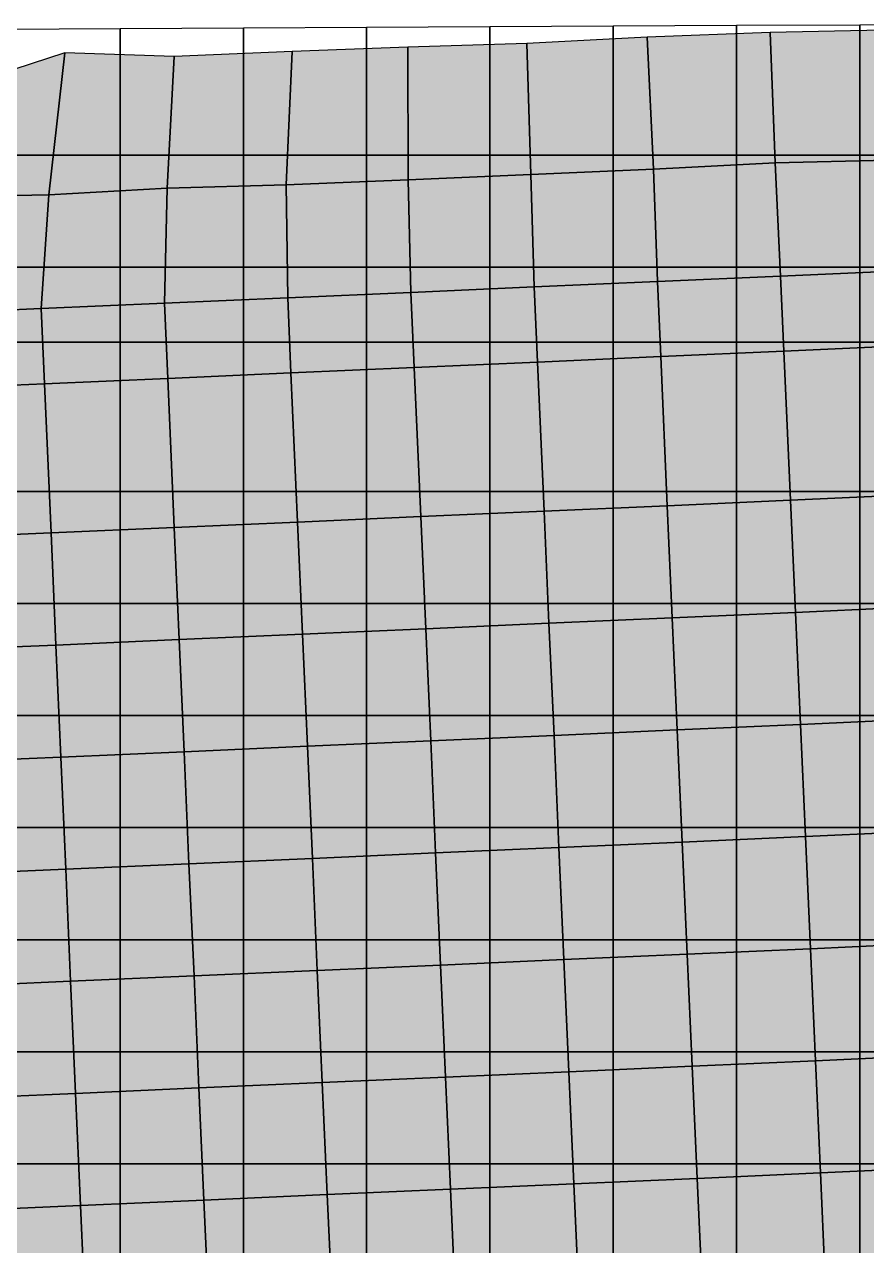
# Model space of a CAD drawing. Header units: inches. Extents: x -100 to 100, y -42 to 41.
# Drawn here: x 23.75 to 31.26, y -6.73 to 4.17 of the extents above; entities that cross this region are included whole.
import ezdxf

# ---------------------------------------------------------------- set-up
doc = ezdxf.new("R2010")
doc.units = ezdxf.units.IN
doc.header["$MEASUREMENT"] = 0
for name, color, linetype in [('Mesh-埋立土(気中)', 7, 'Continuous'), ('Mesh-深層混合処理(気中)', 7, 'Continuous'), ('Mesh-深層混合処理(水中)', 7, 'Continuous'), ('Undeformed Mesh-埋立土(気中)', 7, 'Continuous'), ('Undeformed Mesh-深層混合処理(気中)', 7, 'Continuous'), ('Undeformed Mesh-深層混合処理(水中)', 7, 'Continuous')]:
    doc.layers.add(name, color=color, linetype=linetype)

msp = doc.modelspace()

# ---------------------------------------------------------------- linework, layer by layer
at = {"color": 7, "true_color": 0xffffff, "transparency": 33554687}
for points in [[(29.302, 4.0519), (28.228, 3.9946), (28.265, 2.8265)], [(29.302, 4.0519), (28.265, 2.8265), (29.359, 2.8742)], [(30.4, 4.09376), (29.302, 4.0519), (29.359, 2.8742)], [(30.4, 4.09376), (29.359, 2.8742), (30.446, 2.93071)], [(31.406, 4.1146), (30.4, 4.09376), (30.446, 2.93071)], [(31.406, 4.1146), (30.446, 2.93071), (31.449, 2.95309)], [(26.137, 3.9244), (25.082, 3.8787), (25.02, 2.7041)], [(26.137, 3.9244), (25.02, 2.7041), (26.083, 2.7343)], [(27.169, 3.9627), (26.137, 3.9244), (26.083, 2.7343)], [(27.169, 3.9627), (26.083, 2.7343), (27.172, 2.7783)], [(28.228, 3.9946), (27.169, 3.9627), (27.172, 2.7783)], [(28.228, 3.9946), (27.172, 2.7783), (28.265, 2.8265)], [(24.107, 3.9125), (22.83, 3.4943), (22.923, 2.6242)], [(24.107, 3.9125), (22.923, 2.6242), (23.963, 2.6441)], [(25.082, 3.8787), (24.107, 3.9125), (23.963, 2.6441)], [(25.082, 3.8787), (23.963, 2.6441), (25.02, 2.7041)], [(31.494, 1.96517), (31.449, 2.95309), (30.446, 2.93071)], [(28.295, 1.8235), (29.359, 2.8742), (28.265, 2.8265)], [(28.295, 1.8235), (29.395, 1.8722), (29.359, 2.8742)], [(29.359, 2.8742), (30.494, 1.92086), (30.446, 2.93071)], [(29.359, 2.8742), (29.395, 1.8722), (30.494, 1.92086)], [(31.494, 1.96517), (30.446, 2.93071), (30.494, 1.92086)], [(25.02, 2.7041), (26.096, 1.7266), (26.083, 2.7343)], [(26.096, 1.7266), (27.172, 2.7783), (26.083, 2.7343)], [(26.096, 1.7266), (27.195, 1.775), (27.172, 2.7783)], [(27.195, 1.775), (28.265, 2.8265), (27.172, 2.7783)], [(27.195, 1.775), (28.295, 1.8235), (28.265, 2.8265)], [(22.923, 2.6242), (22.798, 1.5826), (23.897, 1.6303)], [(22.923, 2.6242), (23.897, 1.6303), (23.963, 2.6441)], [(23.963, 2.6441), (23.897, 1.6303), (24.996, 1.6783)], [(23.963, 2.6441), (24.996, 1.6783), (25.02, 2.7041)], [(25.02, 2.7041), (24.996, 1.6783), (26.096, 1.7266)], [(30.524, 1.2508), (31.494, 1.96517), (30.494, 1.92086)], [(30.524, 1.2508), (31.524, 1.29513), (31.494, 1.96517)], [(28.324, 1.1534), (29.395, 1.8722), (28.295, 1.8235)], [(28.324, 1.1534), (29.424, 1.2021), (29.395, 1.8722)], [(29.424, 1.2021), (30.494, 1.92086), (29.395, 1.8722)], [(29.424, 1.2021), (30.524, 1.2508), (30.494, 1.92086)], [(26.096, 1.7266), (27.225, 1.1048), (27.195, 1.775)], [(28.295, 1.8235), (27.195, 1.775), (27.225, 1.1048)], [(28.295, 1.8235), (27.225, 1.1048), (28.324, 1.1534)], [(23.926, 0.9599), (24.996, 1.6783), (23.897, 1.6303)], [(23.926, 0.9599), (25.025, 1.008), (24.996, 1.6783)], [(25.025, 1.008), (26.096, 1.7266), (24.996, 1.6783)], [(25.025, 1.008), (26.125, 1.0564), (26.096, 1.7266)], [(26.096, 1.7266), (26.125, 1.0564), (27.225, 1.1048)], [(22.827, 0.9119), (23.897, 1.6303), (22.798, 1.5826)], [(22.827, 0.9119), (23.926, 0.9599), (23.897, 1.6303)], [(29.424, 1.2021), (28.324, 1.1534), (28.383, -0.1768)], [(29.424, 1.2021), (28.383, -0.1768), (29.483, -0.1281)], [(30.524, 1.2508), (29.424, 1.2021), (29.483, -0.1281)], [(30.524, 1.2508), (29.483, -0.1281), (30.583, -0.07933)], [(31.524, 1.29513), (30.524, 1.2508), (30.583, -0.07933)], [(31.524, 1.29513), (30.583, -0.07933), (31.583, -0.03497)], [(26.125, 1.0564), (27.283, -0.2254), (27.225, 1.1048)], [(28.324, 1.1534), (27.225, 1.1048), (27.283, -0.2254)], [(28.324, 1.1534), (27.283, -0.2254), (28.383, -0.1768)], [(25.025, 1.008), (23.926, 0.9599), (23.984, -0.3707)], [(25.025, 1.008), (23.984, -0.3707), (25.084, -0.3223)], [(26.125, 1.0564), (25.025, 1.008), (25.084, -0.3223)], [(26.125, 1.0564), (25.084, -0.3223), (26.183, -0.2739)], [(26.125, 1.0564), (26.183, -0.2739), (27.283, -0.2254)], [(23.926, 0.9599), (22.827, 0.9119), (22.884, -0.4187)], [(23.926, 0.9599), (22.884, -0.4187), (23.984, -0.3707)], [(29.483, -0.1281), (30.627, -1.07938), (30.583, -0.07933)], [(30.583, -0.07933), (31.627, -1.03501), (31.583, -0.03497)], [(30.583, -0.07933), (30.627, -1.07938), (31.627, -1.03501)], [(27.283, -0.2254), (28.427, -1.1769), (28.383, -0.1768)], [(28.383, -0.1768), (29.527, -1.1282), (29.483, -0.1281)], [(28.383, -0.1768), (28.427, -1.1769), (29.527, -1.1282)], [(29.483, -0.1281), (29.527, -1.1282), (30.627, -1.07938)], [(23.984, -0.3707), (25.127, -1.3224), (25.084, -0.3223)], [(25.084, -0.3223), (26.227, -1.274), (26.183, -0.2739)], [(25.084, -0.3223), (25.127, -1.3224), (26.227, -1.274)], [(26.183, -0.2739), (27.327, -1.2255), (27.283, -0.2254)], [(26.183, -0.2739), (26.227, -1.274), (27.327, -1.2255)], [(27.283, -0.2254), (27.327, -1.2255), (28.427, -1.1769)], [(22.884, -0.4187), (24.027, -1.3707), (23.984, -0.3707)], [(22.884, -0.4187), (22.927, -1.4188), (24.027, -1.3707)], [(23.984, -0.3707), (24.027, -1.3707), (25.127, -1.3224)], [(29.527, -1.1282), (30.672, -2.0794), (30.627, -1.07938)], [(30.627, -1.07938), (31.672, -2.03503), (31.627, -1.03501)], [(30.627, -1.07938), (30.672, -2.0794), (31.672, -2.03503)], [(27.327, -1.2255), (28.472, -2.1769), (28.427, -1.1769)], [(29.527, -1.1282), (28.427, -1.1769), (28.472, -2.1769)], [(29.527, -1.1282), (28.472, -2.1769), (29.572, -2.1282)], [(29.527, -1.1282), (29.572, -2.1282), (30.672, -2.0794)], [(25.127, -1.3224), (26.271, -2.274), (26.227, -1.274)], [(27.327, -1.2255), (26.227, -1.274), (26.271, -2.274)], [(27.327, -1.2255), (26.271, -2.274), (27.372, -2.2255)], [(27.327, -1.2255), (27.372, -2.2255), (28.472, -2.1769)], [(22.927, -1.4188), (24.071, -2.3706), (24.027, -1.3707)], [(25.127, -1.3224), (24.027, -1.3707), (24.071, -2.3706)], [(25.127, -1.3224), (24.071, -2.3706), (25.171, -2.3223)], [(25.127, -1.3224), (25.171, -2.3223), (26.271, -2.274)], [(22.927, -1.4188), (22.971, -2.4188), (24.071, -2.3706)], [(30.672, -2.0794), (31.716, -3.03502), (31.672, -2.03503)], [(28.472, -2.1769), (27.372, -2.2255), (27.416, -3.2254)], [(28.472, -2.1769), (27.416, -3.2254), (28.516, -3.1768)], [(29.572, -2.1282), (28.472, -2.1769), (28.516, -3.1768)], [(29.572, -2.1282), (28.516, -3.1768), (29.616, -3.1282)], [(29.572, -2.1282), (30.716, -3.0794), (30.672, -2.0794)], [(29.572, -2.1282), (29.616, -3.1282), (30.716, -3.0794)], [(30.672, -2.0794), (30.716, -3.0794), (31.716, -3.03502)], [(25.171, -2.3223), (26.316, -3.2738), (26.271, -2.274)], [(27.372, -2.2255), (26.271, -2.274), (26.316, -3.2738)], [(27.372, -2.2255), (26.316, -3.2738), (27.416, -3.2254)], [(22.971, -2.4188), (24.115, -3.3704), (24.071, -2.3706)], [(25.171, -2.3223), (24.071, -2.3706), (24.115, -3.3704)], [(25.171, -2.3223), (24.115, -3.3704), (25.215, -3.3222)], [(25.171, -2.3223), (25.215, -3.3222), (26.316, -3.2738)], [(22.971, -2.4188), (23.015, -3.4187), (24.115, -3.3704)], [(31.716, -3.03502), (30.716, -3.0794), (30.76, -4.07938)], [(31.716, -3.03502), (30.76, -4.07938), (31.76, -4.03501)], [(29.616, -3.1282), (28.516, -3.1768), (28.56, -4.1768)], [(29.616, -3.1282), (28.56, -4.1768), (29.66, -4.1281)], [(30.716, -3.0794), (29.616, -3.1282), (29.66, -4.1281)], [(30.716, -3.0794), (29.66, -4.1281), (30.76, -4.07938)], [(27.416, -3.2254), (26.316, -3.2738), (26.36, -4.2737)], [(27.416, -3.2254), (26.36, -4.2737), (27.46, -4.2253)], [(28.516, -3.1768), (27.416, -3.2254), (27.46, -4.2253)], [(28.516, -3.1768), (27.46, -4.2253), (28.56, -4.1768)], [(24.115, -3.3704), (23.015, -3.4187), (23.059, -4.4184)], [(24.115, -3.3704), (23.059, -4.4184), (24.159, -4.3702)], [(25.215, -3.3222), (24.115, -3.3704), (24.159, -4.3702)], [(25.215, -3.3222), (24.159, -4.3702), (25.26, -4.322)], [(26.316, -3.2738), (25.215, -3.3222), (25.26, -4.322)], [(26.316, -3.2738), (25.26, -4.322), (26.36, -4.2737)], [(29.66, -4.1281), (28.56, -4.1768), (28.605, -5.1767)], [(29.66, -4.1281), (28.605, -5.1767), (29.705, -5.1281)], [(29.66, -4.1281), (30.805, -5.07936), (30.76, -4.07938)], [(29.66, -4.1281), (29.705, -5.1281), (30.805, -5.07936)], [(30.76, -4.07938), (31.805, -5.03499), (31.76, -4.03501)], [(30.76, -4.07938), (30.805, -5.07936), (31.805, -5.03499)], [(27.46, -4.2253), (26.36, -4.2737), (26.404, -5.2734)], [(27.46, -4.2253), (26.404, -5.2734), (27.504, -5.2251)], [(27.46, -4.2253), (28.605, -5.1767), (28.56, -4.1768)], [(27.46, -4.2253), (27.504, -5.2251), (28.605, -5.1767)], [(25.26, -4.322), (24.159, -4.3702), (24.203, -5.3698)], [(25.26, -4.322), (24.203, -5.3698), (25.304, -5.3217)], [(25.26, -4.322), (26.404, -5.2734), (26.36, -4.2737)], [(25.26, -4.322), (25.304, -5.3217), (26.404, -5.2734)], [(23.059, -4.4184), (24.203, -5.3698), (24.159, -4.3702)], [(23.059, -4.4184), (23.103, -5.418), (24.203, -5.3698)], [(30.805, -5.07936), (29.705, -5.1281), (29.749, -6.128)], [(30.805, -5.07936), (29.749, -6.128), (30.849, -6.07935)], [(31.805, -5.03499), (30.805, -5.07936), (30.849, -6.07935)], [(31.805, -5.03499), (30.849, -6.07935), (31.849, -6.03497)], [(27.504, -5.2251), (26.404, -5.2734), (26.449, -6.2732)], [(27.504, -5.2251), (26.449, -6.2732), (27.549, -6.2249)], [(28.605, -5.1767), (27.504, -5.2251), (27.549, -6.2249)], [(28.605, -5.1767), (27.549, -6.2249), (28.649, -6.1766)], [(29.705, -5.1281), (28.605, -5.1767), (28.649, -6.1766)], [(29.705, -5.1281), (28.649, -6.1766), (29.749, -6.128)], [(25.304, -5.3217), (24.203, -5.3698), (24.248, -6.3694)], [(25.304, -5.3217), (24.248, -6.3694), (25.348, -6.3213)], [(25.304, -5.3217), (26.449, -6.2732), (26.404, -5.2734)], [(25.304, -5.3217), (25.348, -6.3213), (26.449, -6.2732)], [(24.203, -5.3698), (23.103, -5.418), (23.147, -6.4176)], [(24.203, -5.3698), (23.147, -6.4176), (24.248, -6.3694)], [(30.849, -6.07935), (29.749, -6.128), (29.794, -7.128)], [(30.849, -6.07935), (29.794, -7.128), (30.894, -7.07933)], [(31.849, -6.03497), (30.849, -6.07935), (30.894, -7.07933)], [(31.849, -6.03497), (30.894, -7.07933), (31.894, -7.03495)], [(28.649, -6.1766), (27.549, -6.2249), (27.593, -7.2247)], [(28.649, -6.1766), (27.593, -7.2247), (28.694, -7.1764)], [(29.749, -6.128), (28.649, -6.1766), (28.694, -7.1764)], [(29.749, -6.128), (28.694, -7.1764), (29.794, -7.128)], [(25.348, -6.3213), (26.493, -7.2728), (26.449, -6.2732)], [(27.549, -6.2249), (26.449, -6.2732), (26.493, -7.2728)], [(27.549, -6.2249), (26.493, -7.2728), (27.593, -7.2247)], [(24.248, -6.3694), (23.147, -6.4176), (23.191, -7.417)], [(24.248, -6.3694), (23.191, -7.417), (24.292, -7.3689)], [(25.348, -6.3213), (24.248, -6.3694), (24.292, -7.3689)], [(25.348, -6.3213), (24.292, -7.3689), (25.393, -7.3209)], [(25.348, -6.3213), (25.393, -7.3209), (26.493, -7.2728)]]:
    msp.add_solid(points, dxfattribs=at)
at = {"layer": 'Mesh-埋立土(気中)', "color": 18, "true_color": 0x000000, "transparency": 33554559}
for p, q in [((29.302, 4.0519), (28.228, 3.9946)), ((30.4, 4.09376), (29.302, 4.0519)), ((29.359, 2.8742), (29.302, 4.0519)), ((29.302, 4.0519), (29.359, 2.8742)), ((31.406, 4.1146), (30.4, 4.09376)), ((30.446, 2.93071), (30.4, 4.09376)), ((30.4, 4.09376), (30.446, 2.93071)), ((26.137, 3.9244), (25.082, 3.8787)), ((26.083, 2.7343), (26.137, 3.9244)), ((26.137, 3.9244), (26.083, 2.7343)), ((27.169, 3.9627), (26.137, 3.9244)), ((28.228, 3.9946), (27.169, 3.9627)), ((27.172, 2.7783), (27.169, 3.9627)), ((27.169, 3.9627), (27.172, 2.7783)), ((28.265, 2.8265), (28.228, 3.9946)), ((28.228, 3.9946), (28.265, 2.8265)), ((24.107, 3.9125), (22.83, 3.4943)), ((23.963, 2.6441), (24.107, 3.9125)), ((24.107, 3.9125), (23.963, 2.6441)), ((25.082, 3.8787), (24.107, 3.9125)), ((25.02, 2.7041), (25.082, 3.8787)), ((25.082, 3.8787), (25.02, 2.7041)), ((30.446, 2.93071), (31.449, 2.95309)), ((31.449, 2.95309), (30.446, 2.93071)), ((29.359, 2.8742), (28.265, 2.8265)), ((28.265, 2.8265), (29.359, 2.8742)), ((30.446, 2.93071), (29.359, 2.8742)), ((29.359, 2.8742), (30.446, 2.93071)), ((29.395, 1.8722), (29.359, 2.8742)), ((29.359, 2.8742), (29.395, 1.8722)), ((30.494, 1.92086), (30.446, 2.93071)), ((30.446, 2.93071), (30.494, 1.92086)), ((26.083, 2.7343), (25.02, 2.7041)), ((25.02, 2.7041), (26.083, 2.7343)), ((27.172, 2.7783), (26.083, 2.7343)), ((26.083, 2.7343), (27.172, 2.7783)), ((26.096, 1.7266), (26.083, 2.7343)), ((26.083, 2.7343), (26.096, 1.7266)), ((28.265, 2.8265), (27.172, 2.7783)), ((27.172, 2.7783), (28.265, 2.8265)), ((27.195, 1.775), (27.172, 2.7783)), ((27.172, 2.7783), (27.195, 1.775)), ((28.295, 1.8235), (28.265, 2.8265)), ((28.265, 2.8265), (28.295, 1.8235)), ((23.963, 2.6441), (22.923, 2.6242)), ((22.923, 2.6242), (23.963, 2.6441)), ((23.897, 1.6303), (23.963, 2.6441)), ((23.963, 2.6441), (23.897, 1.6303)), ((25.02, 2.7041), (23.963, 2.6441)), ((23.963, 2.6441), (25.02, 2.7041)), ((24.996, 1.6783), (25.02, 2.7041)), ((25.02, 2.7041), (24.996, 1.6783)), ((30.494, 1.92086), (31.494, 1.96517)), ((28.295, 1.8235), (29.395, 1.8722)), ((29.395, 1.8722), (30.494, 1.92086)), ((26.096, 1.7266), (27.195, 1.775)), ((27.195, 1.775), (28.295, 1.8235)), ((23.897, 1.6303), (24.996, 1.6783)), ((24.996, 1.6783), (26.096, 1.7266)), ((22.798, 1.5826), (23.897, 1.6303))]:
    msp.add_line(p, q, dxfattribs=at)
at = {"layer": 'Mesh-深層混合処理(気中)', "color": 18, "true_color": 0x000000, "transparency": 33554559}
for p, q in [((31.494, 1.96517), (30.494, 1.92086)), ((29.395, 1.8722), (28.295, 1.8235)), ((30.494, 1.92086), (29.395, 1.8722)), ((29.424, 1.2021), (29.395, 1.8722)), ((29.395, 1.8722), (29.424, 1.2021)), ((30.524, 1.2508), (30.494, 1.92086)), ((30.494, 1.92086), (30.524, 1.2508)), ((27.195, 1.775), (26.096, 1.7266)), ((28.295, 1.8235), (27.195, 1.775)), ((27.225, 1.1048), (27.195, 1.775)), ((27.195, 1.775), (27.225, 1.1048)), ((28.324, 1.1534), (28.295, 1.8235)), ((28.295, 1.8235), (28.324, 1.1534)), ((24.996, 1.6783), (23.897, 1.6303)), ((26.096, 1.7266), (24.996, 1.6783)), ((25.025, 1.008), (24.996, 1.6783)), ((24.996, 1.6783), (25.025, 1.008)), ((26.125, 1.0564), (26.096, 1.7266)), ((26.096, 1.7266), (26.125, 1.0564)), ((23.897, 1.6303), (22.798, 1.5826)), ((23.926, 0.9599), (23.897, 1.6303)), ((23.897, 1.6303), (23.926, 0.9599)), ((28.324, 1.1534), (29.424, 1.2021)), ((29.424, 1.2021), (30.524, 1.2508)), ((30.524, 1.2508), (31.524, 1.29513)), ((26.125, 1.0564), (27.225, 1.1048)), ((27.225, 1.1048), (28.324, 1.1534)), ((23.926, 0.9599), (25.025, 1.008)), ((25.025, 1.008), (26.125, 1.0564)), ((22.827, 0.9119), (23.926, 0.9599))]:
    msp.add_line(p, q, dxfattribs=at)
at = {"layer": 'Mesh-深層混合処理(水中)', "color": 18, "true_color": 0x000000, "transparency": 33554559}
for p, q in [((29.424, 1.2021), (28.324, 1.1534)), ((30.524, 1.2508), (29.424, 1.2021)), ((29.483, -0.1281), (29.424, 1.2021)), ((29.424, 1.2021), (29.483, -0.1281)), ((31.524, 1.29513), (30.524, 1.2508)), ((30.583, -0.07933), (30.524, 1.2508)), ((30.524, 1.2508), (30.583, -0.07933)), ((27.225, 1.1048), (26.125, 1.0564)), ((28.324, 1.1534), (27.225, 1.1048)), ((27.283, -0.2254), (27.225, 1.1048)), ((27.225, 1.1048), (27.283, -0.2254)), ((28.383, -0.1768), (28.324, 1.1534)), ((28.324, 1.1534), (28.383, -0.1768)), ((25.025, 1.008), (23.926, 0.9599)), ((26.125, 1.0564), (25.025, 1.008)), ((25.084, -0.3223), (25.025, 1.008)), ((25.025, 1.008), (25.084, -0.3223)), ((26.183, -0.2739), (26.125, 1.0564)), ((26.125, 1.0564), (26.183, -0.2739)), ((23.926, 0.9599), (22.827, 0.9119)), ((23.984, -0.3707), (23.926, 0.9599)), ((23.926, 0.9599), (23.984, -0.3707)), ((30.583, -0.07933), (29.483, -0.1281)), ((29.483, -0.1281), (30.583, -0.07933)), ((31.583, -0.03497), (30.583, -0.07933)), ((30.583, -0.07933), (31.583, -0.03497)), ((30.627, -1.07938), (30.583, -0.07933)), ((30.583, -0.07933), (30.627, -1.07938)), ((28.383, -0.1768), (27.283, -0.2254)), ((27.283, -0.2254), (28.383, -0.1768)), ((29.483, -0.1281), (28.383, -0.1768)), ((28.383, -0.1768), (29.483, -0.1281)), ((28.427, -1.1769), (28.383, -0.1768)), ((28.383, -0.1768), (28.427, -1.1769)), ((29.527, -1.1282), (29.483, -0.1281)), ((29.483, -0.1281), (29.527, -1.1282)), ((25.084, -0.3223), (23.984, -0.3707)), ((23.984, -0.3707), (25.084, -0.3223)), ((26.183, -0.2739), (25.084, -0.3223)), ((25.084, -0.3223), (26.183, -0.2739)), ((25.127, -1.3224), (25.084, -0.3223)), ((25.084, -0.3223), (25.127, -1.3224)), ((27.283, -0.2254), (26.183, -0.2739)), ((26.183, -0.2739), (27.283, -0.2254)), ((26.227, -1.274), (26.183, -0.2739)), ((26.183, -0.2739), (26.227, -1.274)), ((27.327, -1.2255), (27.283, -0.2254)), ((27.283, -0.2254), (27.327, -1.2255)), ((23.984, -0.3707), (22.884, -0.4187)), ((22.884, -0.4187), (23.984, -0.3707)), ((24.027, -1.3707), (23.984, -0.3707)), ((23.984, -0.3707), (24.027, -1.3707)), ((30.627, -1.07938), (29.527, -1.1282)), ((29.527, -1.1282), (30.627, -1.07938)), ((31.627, -1.03501), (30.627, -1.07938)), ((30.627, -1.07938), (31.627, -1.03501)), ((30.672, -2.0794), (30.627, -1.07938)), ((30.627, -1.07938), (30.672, -2.0794)), ((28.427, -1.1769), (27.327, -1.2255)), ((27.327, -1.2255), (28.427, -1.1769)), ((29.527, -1.1282), (28.427, -1.1769)), ((28.427, -1.1769), (29.527, -1.1282)), ((28.472, -2.1769), (28.427, -1.1769)), ((28.427, -1.1769), (28.472, -2.1769)), ((29.572, -2.1282), (29.527, -1.1282)), ((29.527, -1.1282), (29.572, -2.1282)), ((26.227, -1.274), (25.127, -1.3224)), ((25.127, -1.3224), (26.227, -1.274)), ((26.227, -1.274), (27.327, -1.2255)), ((27.327, -1.2255), (26.227, -1.274)), ((26.271, -2.274), (26.227, -1.274)), ((26.227, -1.274), (26.271, -2.274)), ((27.372, -2.2255), (27.327, -1.2255)), ((27.327, -1.2255), (27.372, -2.2255)), ((24.027, -1.3707), (22.927, -1.4188)), ((22.927, -1.4188), (24.027, -1.3707)), ((25.127, -1.3224), (24.027, -1.3707)), ((24.027, -1.3707), (25.127, -1.3224)), ((24.071, -2.3706), (24.027, -1.3707)), ((24.027, -1.3707), (24.071, -2.3706)), ((25.171, -2.3223), (25.127, -1.3224)), ((25.127, -1.3224), (25.171, -2.3223)), ((31.672, -2.03503), (30.672, -2.0794)), ((30.672, -2.0794), (31.672, -2.03503)), ((28.472, -2.1769), (27.372, -2.2255)), ((27.372, -2.2255), (28.472, -2.1769)), ((29.572, -2.1282), (28.472, -2.1769)), ((28.472, -2.1769), (29.572, -2.1282)), ((28.516, -3.1768), (28.472, -2.1769)), ((28.472, -2.1769), (28.516, -3.1768)), ((30.672, -2.0794), (29.572, -2.1282)), ((29.572, -2.1282), (30.672, -2.0794)), ((29.616, -3.1282), (29.572, -2.1282)), ((29.572, -2.1282), (29.616, -3.1282)), ((30.716, -3.0794), (30.672, -2.0794)), ((30.672, -2.0794), (30.716, -3.0794)), ((26.271, -2.274), (25.171, -2.3223)), ((25.171, -2.3223), (26.271, -2.274)), ((27.372, -2.2255), (26.271, -2.274)), ((26.271, -2.274), (27.372, -2.2255)), ((26.316, -3.2738), (26.271, -2.274)), ((26.271, -2.274), (26.316, -3.2738)), ((27.416, -3.2254), (27.372, -2.2255)), ((27.372, -2.2255), (27.416, -3.2254)), ((24.071, -2.3706), (22.971, -2.4188)), ((22.971, -2.4188), (24.071, -2.3706)), ((25.171, -2.3223), (24.071, -2.3706)), ((24.071, -2.3706), (25.171, -2.3223)), ((24.115, -3.3704), (24.071, -2.3706)), ((24.071, -2.3706), (24.115, -3.3704)), ((25.215, -3.3222), (25.171, -2.3223)), ((25.171, -2.3223), (25.215, -3.3222)), ((31.716, -3.03502), (30.716, -3.0794)), ((30.716, -3.0794), (31.716, -3.03502)), ((29.616, -3.1282), (28.516, -3.1768)), ((28.516, -3.1768), (29.616, -3.1282)), ((30.716, -3.0794), (29.616, -3.1282)), ((29.616, -3.1282), (30.716, -3.0794)), ((29.66, -4.1281), (29.616, -3.1282)), ((29.616, -3.1282), (29.66, -4.1281)), ((30.76, -4.07938), (30.716, -3.0794)), ((30.716, -3.0794), (30.76, -4.07938)), ((27.416, -3.2254), (26.316, -3.2738)), ((26.316, -3.2738), (27.416, -3.2254)), ((28.516, -3.1768), (27.416, -3.2254)), ((27.416, -3.2254), (28.516, -3.1768)), ((27.46, -4.2253), (27.416, -3.2254)), ((27.416, -3.2254), (27.46, -4.2253)), ((28.56, -4.1768), (28.516, -3.1768)), ((28.516, -3.1768), (28.56, -4.1768)), ((24.115, -3.3704), (23.015, -3.4187)), ((23.015, -3.4187), (24.115, -3.3704)), ((25.215, -3.3222), (24.115, -3.3704)), ((24.115, -3.3704), (25.215, -3.3222)), ((24.159, -4.3702), (24.115, -3.3704)), ((24.115, -3.3704), (24.159, -4.3702)), ((26.316, -3.2738), (25.215, -3.3222)), ((25.215, -3.3222), (26.316, -3.2738)), ((25.26, -4.322), (25.215, -3.3222)), ((25.215, -3.3222), (25.26, -4.322)), ((26.36, -4.2737), (26.316, -3.2738)), ((26.316, -3.2738), (26.36, -4.2737)), ((29.66, -4.1281), (28.56, -4.1768)), ((28.56, -4.1768), (29.66, -4.1281)), ((30.76, -4.07938), (29.66, -4.1281)), ((29.66, -4.1281), (30.76, -4.07938)), ((29.705, -5.1281), (29.66, -4.1281)), ((29.66, -4.1281), (29.705, -5.1281)), ((31.76, -4.03501), (30.76, -4.07938)), ((30.76, -4.07938), (31.76, -4.03501)), ((30.805, -5.07936), (30.76, -4.07938)), ((30.76, -4.07938), (30.805, -5.07936)), ((27.46, -4.2253), (26.36, -4.2737)), ((26.36, -4.2737), (27.46, -4.2253)), ((27.46, -4.2253), (28.56, -4.1768)), ((28.56, -4.1768), (27.46, -4.2253)), ((27.504, -5.2251), (27.46, -4.2253)), ((27.46, -4.2253), (27.504, -5.2251)), ((28.605, -5.1767), (28.56, -4.1768)), ((28.56, -4.1768), (28.605, -5.1767)), ((25.26, -4.322), (24.159, -4.3702)), ((24.159, -4.3702), (25.26, -4.322)), ((26.36, -4.2737), (25.26, -4.322)), ((25.26, -4.322), (26.36, -4.2737)), ((25.304, -5.3217), (25.26, -4.322)), ((25.26, -4.322), (25.304, -5.3217)), ((26.404, -5.2734), (26.36, -4.2737)), ((26.36, -4.2737), (26.404, -5.2734)), ((24.159, -4.3702), (23.059, -4.4184)), ((23.059, -4.4184), (24.159, -4.3702)), ((24.203, -5.3698), (24.159, -4.3702)), ((24.159, -4.3702), (24.203, -5.3698)), ((30.805, -5.07936), (29.705, -5.1281)), ((29.705, -5.1281), (30.805, -5.07936)), ((31.805, -5.03499), (30.805, -5.07936)), ((30.805, -5.07936), (31.805, -5.03499)), ((30.849, -6.07935), (30.805, -5.07936)), ((30.805, -5.07936), (30.849, -6.07935)), ((27.504, -5.2251), (26.404, -5.2734)), ((26.404, -5.2734), (27.504, -5.2251)), ((28.605, -5.1767), (27.504, -5.2251)), ((27.504, -5.2251), (28.605, -5.1767)), ((27.549, -6.2249), (27.504, -5.2251)), ((27.504, -5.2251), (27.549, -6.2249)), ((29.705, -5.1281), (28.605, -5.1767)), ((28.605, -5.1767), (29.705, -5.1281)), ((28.649, -6.1766), (28.605, -5.1767)), ((28.605, -5.1767), (28.649, -6.1766)), ((29.749, -6.128), (29.705, -5.1281)), ((29.705, -5.1281), (29.749, -6.128)), ((25.304, -5.3217), (24.203, -5.3698)), ((24.203, -5.3698), (25.304, -5.3217)), ((26.404, -5.2734), (25.304, -5.3217)), ((25.304, -5.3217), (26.404, -5.2734)), ((25.348, -6.3213), (25.304, -5.3217)), ((25.304, -5.3217), (25.348, -6.3213)), ((26.449, -6.2732), (26.404, -5.2734)), ((26.404, -5.2734), (26.449, -6.2732)), ((24.203, -5.3698), (23.103, -5.418)), ((23.103, -5.418), (24.203, -5.3698)), ((24.248, -6.3694), (24.203, -5.3698)), ((24.203, -5.3698), (24.248, -6.3694)), ((30.849, -6.07935), (29.749, -6.128)), ((29.749, -6.128), (30.849, -6.07935)), ((31.849, -6.03497), (30.849, -6.07935)), ((30.849, -6.07935), (31.849, -6.03497)), ((30.894, -7.07933), (30.849, -6.07935)), ((30.849, -6.07935), (30.894, -7.07933)), ((28.649, -6.1766), (27.549, -6.2249)), ((27.549, -6.2249), (28.649, -6.1766)), ((29.749, -6.128), (28.649, -6.1766)), ((28.649, -6.1766), (29.749, -6.128)), ((28.694, -7.1764), (28.649, -6.1766)), ((28.649, -6.1766), (28.694, -7.1764)), ((29.794, -7.128), (29.749, -6.128)), ((29.749, -6.128), (29.794, -7.128)), ((26.449, -6.2732), (25.348, -6.3213)), ((25.348, -6.3213), (26.449, -6.2732)), ((27.549, -6.2249), (26.449, -6.2732)), ((26.449, -6.2732), (27.549, -6.2249)), ((26.493, -7.2728), (26.449, -6.2732)), ((26.449, -6.2732), (26.493, -7.2728)), ((27.593, -7.2247), (27.549, -6.2249)), ((27.549, -6.2249), (27.593, -7.2247)), ((24.248, -6.3694), (23.147, -6.4176)), ((23.147, -6.4176), (24.248, -6.3694)), ((25.348, -6.3213), (24.248, -6.3694)), ((24.248, -6.3694), (25.348, -6.3213)), ((24.292, -7.3689), (24.248, -6.3694)), ((24.248, -6.3694), (24.292, -7.3689)), ((25.393, -7.3209), (25.348, -6.3213)), ((25.348, -6.3213), (25.393, -7.3209))]:
    msp.add_line(p, q, dxfattribs=at)
at = {"layer": 'Undeformed Mesh-埋立土(気中)', "color": 1, "true_color": 0xff0000, "transparency": 33554687}
for p, q in [((27.9, 4.143), (26.8, 4.1375)), ((29, 4.1485), (27.9, 4.143)), ((27.9, 3), (27.9, 4.143)), ((27.9, 4.143), (27.9, 3)), ((30.1, 4.154), (29, 4.1485)), ((29, 3), (29, 4.1485)), ((29, 4.1485), (29, 3)), ((31.2, 4.1595), (30.1, 4.154)), ((30.1, 3), (30.1, 4.154)), ((30.1, 4.154), (30.1, 3)), ((32.3, 4.165), (31.2, 4.1595)), ((31.2, 3), (31.2, 4.1595)), ((31.2, 4.1595), (31.2, 3)), ((24.6, 4.1265), (23.51, 4.12105)), ((25.7, 4.132), (24.6, 4.1265)), ((24.6, 3), (24.6, 4.1265)), ((24.6, 4.1265), (24.6, 3)), ((26.8, 4.1375), (25.7, 4.132)), ((25.7, 3), (25.7, 4.132)), ((25.7, 4.132), (25.7, 3)), ((26.8, 3), (26.8, 4.1375)), ((26.8, 4.1375), (26.8, 3)), ((24.6, 3), (23.51, 3)), ((23.51, 3), (24.6, 3)), ((24.6, 2), (24.6, 3)), ((24.6, 3), (24.6, 2)), ((25.7, 3), (24.6, 3)), ((24.6, 3), (25.7, 3)), ((25.7, 2), (25.7, 3)), ((25.7, 3), (25.7, 2)), ((26.8, 3), (25.7, 3)), ((25.7, 3), (26.8, 3)), ((26.8, 2), (26.8, 3)), ((26.8, 3), (26.8, 2)), ((27.9, 3), (26.8, 3)), ((26.8, 3), (27.9, 3)), ((27.9, 2), (27.9, 3)), ((29, 3), (27.9, 3)), ((27.9, 3), (27.9, 2)), ((27.9, 3), (29, 3)), ((29, 2), (29, 3)), ((30.1, 3), (29, 3)), ((29, 3), (29, 2)), ((29, 3), (30.1, 3)), ((30.1, 2), (30.1, 3)), ((31.2, 3), (30.1, 3)), ((30.1, 3), (30.1, 2)), ((30.1, 3), (31.2, 3)), ((31.2, 2), (31.2, 3)), ((31.2, 3), (31.2, 2)), ((32.3, 3), (31.2, 3)), ((31.2, 3), (32.3, 3)), ((23.51, 2), (24.6, 2)), ((24.6, 2), (25.7, 2)), ((25.7, 2), (26.8, 2)), ((26.8, 2), (27.9, 2)), ((27.9, 2), (29, 2)), ((29, 2), (30.1, 2)), ((30.1, 2), (31.2, 2)), ((31.2, 2), (32.3, 2))]:
    msp.add_line(p, q, dxfattribs=at)
at = {"layer": 'Undeformed Mesh-深層混合処理(気中)', "color": 1, "true_color": 0xff0000, "transparency": 33554687}
for p, q in [((24.6, 2), (23.51, 2)), ((24.6, 1.33), (24.6, 2)), ((25.7, 2), (24.6, 2)), ((24.6, 2), (24.6, 1.33)), ((25.7, 1.33), (25.7, 2)), ((26.8, 2), (25.7, 2)), ((25.7, 2), (25.7, 1.33)), ((26.8, 1.33), (26.8, 2)), ((27.9, 2), (26.8, 2)), ((26.8, 2), (26.8, 1.33)), ((27.9, 1.33), (27.9, 2)), ((27.9, 2), (27.9, 1.33)), ((29, 2), (27.9, 2)), ((29, 1.33), (29, 2)), ((30.1, 2), (29, 2)), ((29, 2), (29, 1.33)), ((30.1, 1.33), (30.1, 2)), ((31.2, 2), (30.1, 2)), ((30.1, 2), (30.1, 1.33)), ((31.2, 1.33), (31.2, 2)), ((32.3, 2), (31.2, 2)), ((31.2, 2), (31.2, 1.33)), ((23.51, 1.33), (24.6, 1.33)), ((24.6, 1.33), (25.7, 1.33)), ((25.7, 1.33), (26.8, 1.33)), ((26.8, 1.33), (27.9, 1.33)), ((27.9, 1.33), (29, 1.33)), ((29, 1.33), (30.1, 1.33)), ((30.1, 1.33), (31.2, 1.33)), ((31.2, 1.33), (32.3, 1.33))]:
    msp.add_line(p, q, dxfattribs=at)
at = {"layer": 'Undeformed Mesh-深層混合処理(水中)', "color": 1, "true_color": 0xff0000, "transparency": 33554687}
for p, q in [((24.6, 1.33), (23.51, 1.33)), ((24.6, 0), (24.6, 1.33)), ((25.7, 1.33), (24.6, 1.33)), ((24.6, 1.33), (24.6, 0)), ((25.7, 0), (25.7, 1.33)), ((26.8, 1.33), (25.7, 1.33)), ((25.7, 1.33), (25.7, 0)), ((26.8, 0), (26.8, 1.33)), ((27.9, 1.33), (26.8, 1.33)), ((26.8, 1.33), (26.8, 0)), ((27.9, 0), (27.9, 1.33)), ((27.9, 1.33), (27.9, 0)), ((29, 1.33), (27.9, 1.33)), ((29, 0), (29, 1.33)), ((30.1, 1.33), (29, 1.33)), ((29, 1.33), (29, 0)), ((30.1, 0), (30.1, 1.33)), ((31.2, 1.33), (30.1, 1.33)), ((30.1, 1.33), (30.1, 0)), ((31.2, 0), (31.2, 1.33)), ((32.3, 1.33), (31.2, 1.33)), ((31.2, 1.33), (31.2, 0)), ((24.6, 0), (23.51, 0)), ((23.51, 0), (24.6, 0)), ((24.6, -1), (24.6, 0)), ((24.6, 0), (24.6, -1)), ((25.7, 0), (24.6, 0)), ((24.6, 0), (25.7, 0)), ((25.7, -1), (25.7, 0)), ((25.7, 0), (25.7, -1)), ((26.8, 0), (25.7, 0)), ((25.7, 0), (26.8, 0)), ((26.8, -1), (26.8, 0)), ((26.8, 0), (26.8, -1)), ((27.9, 0), (26.8, 0)), ((26.8, 0), (27.9, 0)), ((27.9, -1), (27.9, 0)), ((27.9, 0), (27.9, -1)), ((29, 0), (27.9, 0)), ((27.9, 0), (29, 0)), ((29, -1), (29, 0)), ((29, 0), (29, -1)), ((30.1, 0), (29, 0)), ((29, 0), (30.1, 0)), ((30.1, -1), (30.1, 0)), ((30.1, 0), (30.1, -1)), ((31.2, 0), (30.1, 0)), ((30.1, 0), (31.2, 0)), ((31.2, -1), (31.2, 0)), ((31.2, 0), (31.2, -1)), ((32.3, 0), (31.2, 0)), ((31.2, 0), (32.3, 0)), ((24.6, -1), (23.51, -1)), ((23.51, -1), (24.6, -1)), ((24.6, -2), (24.6, -1)), ((24.6, -1), (24.6, -2)), ((25.7, -1), (24.6, -1)), ((24.6, -1), (25.7, -1)), ((25.7, -2), (25.7, -1)), ((26.8, -1), (25.7, -1)), ((25.7, -1), (25.7, -2)), ((25.7, -1), (26.8, -1)), ((26.8, -2), (26.8, -1)), ((26.8, -1), (26.8, -2)), ((27.9, -1), (26.8, -1)), ((26.8, -1), (27.9, -1)), ((27.9, -2), (27.9, -1)), ((27.9, -1), (29, -1)), ((29, -1), (27.9, -1)), ((27.9, -1), (27.9, -2)), ((29, -2), (29, -1)), ((29, -1), (29, -2)), ((30.1, -1), (29, -1)), ((29, -1), (30.1, -1)), ((30.1, -2), (30.1, -1)), ((31.2, -1), (30.1, -1)), ((30.1, -1), (30.1, -2)), ((30.1, -1), (31.2, -1)), ((31.2, -2), (31.2, -1)), ((31.2, -1), (31.2, -2)), ((32.3, -1), (31.2, -1)), ((31.2, -1), (32.3, -1)), ((24.6, -2), (23.51, -2)), ((23.51, -2), (24.6, -2)), ((24.6, -3), (24.6, -2)), ((24.6, -2), (24.6, -3)), ((25.7, -2), (24.6, -2)), ((24.6, -2), (25.7, -2)), ((25.7, -3), (25.7, -2)), ((26.8, -2), (25.7, -2)), ((25.7, -2), (25.7, -3)), ((25.7, -2), (26.8, -2)), ((26.8, -3), (26.8, -2)), ((26.8, -2), (26.8, -3)), ((27.9, -2), (26.8, -2)), ((26.8, -2), (27.9, -2)), ((27.9, -3), (27.9, -2)), ((29, -2), (27.9, -2)), ((27.9, -2), (27.9, -3)), ((27.9, -2), (29, -2)), ((29, -3), (29, -2)), ((30.1, -2), (29, -2)), ((29, -2), (29, -3)), ((29, -2), (30.1, -2)), ((30.1, -3), (30.1, -2)), ((31.2, -2), (30.1, -2)), ((30.1, -2), (30.1, -3)), ((30.1, -2), (31.2, -2)), ((31.2, -3), (31.2, -2)), ((31.2, -2), (31.2, -3)), ((32.3, -2), (31.2, -2)), ((31.2, -2), (32.3, -2)), ((24.6, -3), (23.51, -3)), ((23.51, -3), (24.6, -3)), ((24.6, -4), (24.6, -3)), ((25.7, -3), (24.6, -3)), ((24.6, -3), (24.6, -4)), ((24.6, -3), (25.7, -3)), ((25.7, -4), (25.7, -3)), ((26.8, -3), (25.7, -3)), ((25.7, -3), (25.7, -4)), ((25.7, -3), (26.8, -3)), ((26.8, -4), (26.8, -3)), ((27.9, -3), (26.8, -3)), ((26.8, -3), (26.8, -4)), ((26.8, -3), (27.9, -3)), ((27.9, -4), (27.9, -3)), ((29, -3), (27.9, -3)), ((27.9, -3), (27.9, -4)), ((27.9, -3), (29, -3)), ((29, -4), (29, -3)), ((30.1, -3), (29, -3)), ((29, -3), (29, -4)), ((29, -3), (30.1, -3)), ((30.1, -4), (30.1, -3)), ((31.2, -3), (30.1, -3)), ((30.1, -3), (30.1, -4)), ((30.1, -3), (31.2, -3)), ((31.2, -4), (31.2, -3)), ((32.3, -3), (31.2, -3)), ((31.2, -3), (31.2, -4)), ((31.2, -3), (32.3, -3)), ((24.6, -4), (23.51, -4)), ((23.51, -4), (24.6, -4)), ((24.6, -5), (24.6, -4)), ((24.6, -4), (24.6, -5)), ((25.7, -4), (24.6, -4)), ((24.6, -4), (25.7, -4)), ((25.7, -5), (25.7, -4)), ((26.8, -4), (25.7, -4)), ((25.7, -4), (25.7, -5)), ((25.7, -4), (26.8, -4)), ((26.8, -5), (26.8, -4)), ((26.8, -4), (26.8, -5)), ((27.9, -4), (26.8, -4)), ((26.8, -4), (27.9, -4)), ((27.9, -5), (27.9, -4)), ((29, -4), (27.9, -4)), ((27.9, -4), (27.9, -5)), ((27.9, -4), (29, -4)), ((29, -5), (29, -4)), ((29, -4), (30.1, -4)), ((29, -4), (29, -5)), ((30.1, -4), (29, -4)), ((30.1, -5), (30.1, -4)), ((31.2, -4), (30.1, -4)), ((30.1, -4), (30.1, -5)), ((30.1, -4), (31.2, -4)), ((31.2, -5), (31.2, -4)), ((31.2, -4), (31.2, -5)), ((32.3, -4), (31.2, -4)), ((31.2, -4), (32.3, -4)), ((23.51, -5), (24.6, -5)), ((24.6, -5), (23.51, -5)), ((24.6, -6), (24.6, -5)), ((25.7, -5), (24.6, -5)), ((24.6, -5), (24.6, -6)), ((24.6, -5), (25.7, -5)), ((25.7, -6), (25.7, -5)), ((26.8, -5), (25.7, -5)), ((25.7, -5), (25.7, -6)), ((25.7, -5), (26.8, -5)), ((26.8, -6), (26.8, -5)), ((26.8, -5), (26.8, -6)), ((27.9, -5), (26.8, -5)), ((26.8, -5), (27.9, -5)), ((27.9, -6), (27.9, -5)), ((29, -5), (27.9, -5)), ((27.9, -5), (27.9, -6)), ((27.9, -5), (29, -5)), ((29, -6), (29, -5)), ((30.1, -5), (29, -5)), ((29, -5), (29, -6)), ((29, -5), (30.1, -5)), ((30.1, -6), (30.1, -5)), ((31.2, -5), (30.1, -5)), ((30.1, -5), (30.1, -6)), ((30.1, -5), (31.2, -5)), ((31.2, -6), (31.2, -5)), ((32.3, -5), (31.2, -5)), ((31.2, -5), (31.2, -6)), ((31.2, -5), (32.3, -5)), ((24.6, -6), (23.51, -6)), ((23.51, -6), (24.6, -6)), ((24.6, -7), (24.6, -6)), ((25.7, -6), (24.6, -6)), ((24.6, -6), (24.6, -7)), ((24.6, -6), (25.7, -6)), ((25.7, -7), (25.7, -6)), ((26.8, -6), (25.7, -6)), ((25.7, -6), (25.7, -7)), ((25.7, -6), (26.8, -6)), ((26.8, -7), (26.8, -6)), ((26.8, -6), (26.8, -7)), ((27.9, -6), (26.8, -6)), ((26.8, -6), (27.9, -6)), ((27.9, -7), (27.9, -6)), ((29, -6), (27.9, -6)), ((27.9, -6), (27.9, -7)), ((27.9, -6), (29, -6)), ((29, -7), (29, -6)), ((30.1, -6), (29, -6)), ((29, -6), (29, -7)), ((29, -6), (30.1, -6)), ((30.1, -7), (30.1, -6)), ((31.2, -6), (30.1, -6)), ((30.1, -6), (30.1, -7)), ((30.1, -6), (31.2, -6)), ((31.2, -7), (31.2, -6)), ((32.3, -6), (31.2, -6)), ((31.2, -6), (31.2, -7)), ((31.2, -6), (32.3, -6))]:
    msp.add_line(p, q, dxfattribs=at)

doc.saveas('drawing.dxf')
